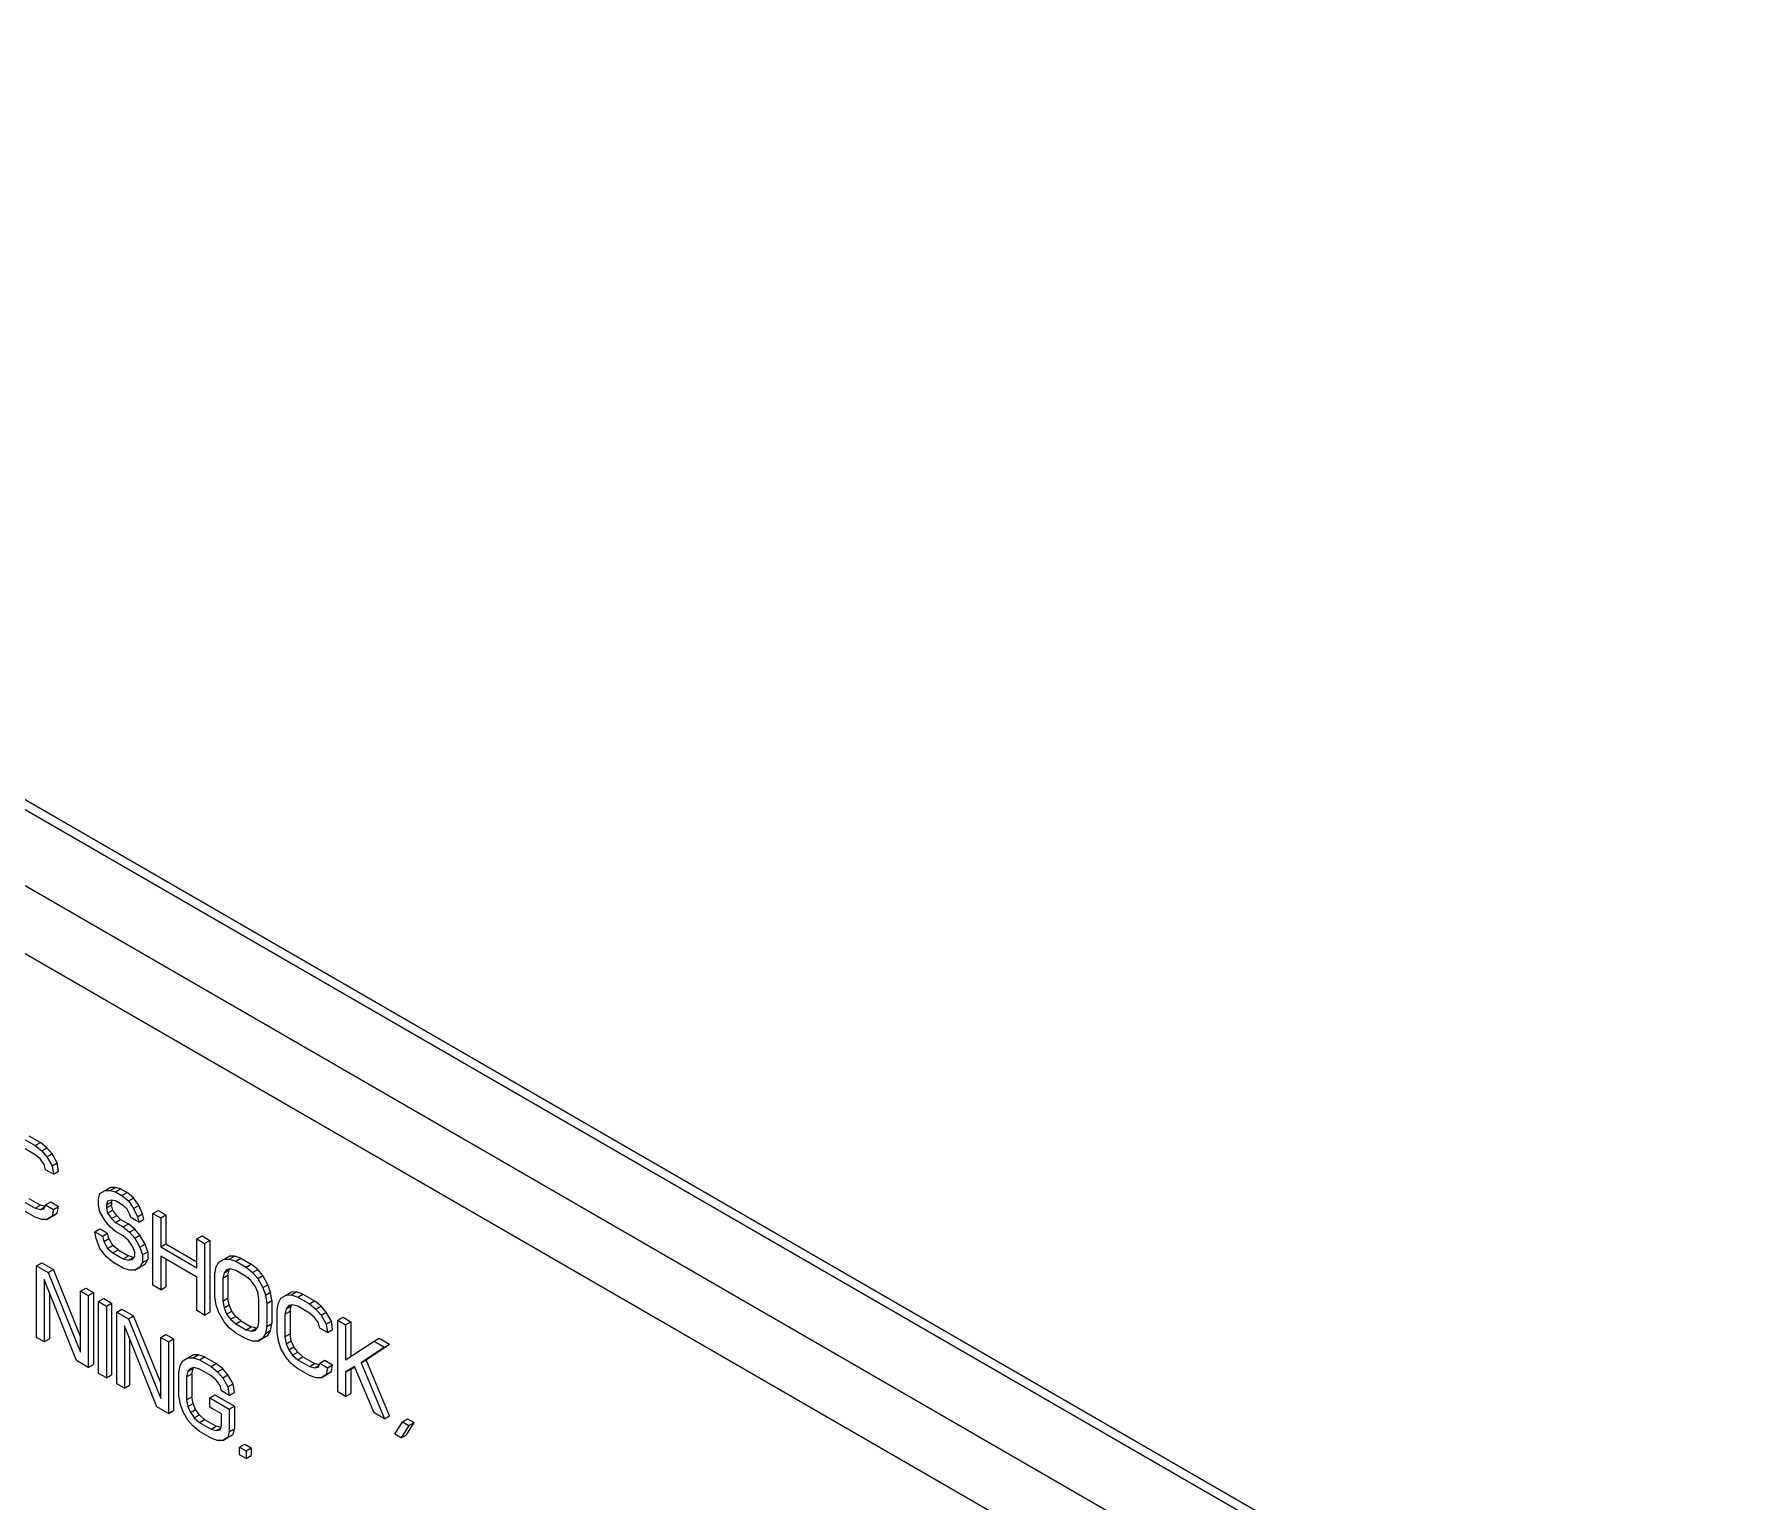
# Model space of a CAD drawing. Header units: millimetres. Extents: x 1920 to 4820, y 310 to 2320.
# Drawn here: x 4589.6 to 4647.6, y 1520 to 1570.1 of the extents above; entities that cross this region are included whole.
import ezdxf

# ---------------------------------------------------------------- set-up
doc = ezdxf.new("R2010")
doc.units = ezdxf.units.MM
doc.layers.add('core', color=7, linetype='Continuous', lineweight=20)

msp = doc.modelspace()

# ---------------------------------------------------------------- linework, layer by layer
at = {"layer": 'core'}
for p, q in [((4647.089, 1510.216), (4543.427, 1570.065)), ((4647.589, 1510.266), (4543.927, 1570.115)), ((4632.528, 1516.022), (4540.18, 1569.339)), ((4539.18, 1567.607), (4631.528, 1514.29)), ((4589.203, 1532.369), (4589.6, 1532.14)), ((4589.6, 1531.827), (4589.203, 1532.057)), ((4589.379, 1532.471), (4589.777, 1532.242)), ((4589.6, 1532.14), (4589.777, 1532.242)), ((4589.6, 1532.14), (4589.821, 1531.96)), ((4589.998, 1532.062), (4589.777, 1532.242)), ((4589.821, 1531.96), (4589.998, 1532.062)), ((4590.175, 1531.856), (4589.998, 1532.062)), ((4589.777, 1531.673), (4589.6, 1531.827)), ((4589.91, 1531.492), (4589.777, 1531.673)), ((4589.821, 1531.96), (4589.998, 1531.754)), ((4589.954, 1531.31), (4589.91, 1531.492)), ((4589.998, 1531.754), (4590.175, 1531.856)), ((4589.998, 1531.754), (4590.175, 1531.443)), ((4590.352, 1531.545), (4590.175, 1531.856)), ((4590.175, 1531.443), (4590.352, 1531.545)), ((4590.396, 1531.259), (4590.352, 1531.545)), ((4590.219, 1531.157), (4589.954, 1531.31)), ((4590.175, 1531.443), (4590.219, 1531.157)), ((4590.219, 1531.157), (4590.396, 1531.259)), ((4589.379, 1530.335), (4589.777, 1530.105)), ((4591.766, 1530.316), (4591.81, 1530.499)), ((4591.766, 1530.108), (4591.766, 1530.316)), ((4591.81, 1530.499), (4591.987, 1530.605)), ((4591.987, 1530.605), (4592.164, 1530.708)), ((4591.987, 1530.605), (4592.164, 1530.608)), ((4592.164, 1530.608), (4592.34, 1530.71)), ((4592.34, 1530.71), (4592.164, 1530.708)), ((4592.164, 1530.608), (4592.34, 1530.558)), ((4592.517, 1530.66), (4592.34, 1530.71)), ((4592.34, 1530.558), (4592.517, 1530.66)), ((4592.34, 1530.558), (4592.561, 1530.43)), ((4592.517, 1530.66), (4592.738, 1530.532)), ((4592.561, 1530.43), (4592.738, 1530.532)), ((4592.561, 1530.43), (4592.782, 1530.25)), ((4592.959, 1530.352), (4592.738, 1530.532)), ((4592.782, 1530.25), (4592.959, 1530.352)), ((4593.136, 1530.094), (4592.959, 1530.352)), ((4589.203, 1530.232), (4589.6, 1530.003)), ((4589.6, 1529.69), (4589.203, 1529.92)), ((4589.6, 1530.003), (4589.777, 1530.105)), ((4589.6, 1530.003), (4589.777, 1529.953)), ((4589.937, 1530.06), (4589.777, 1530.105)), ((4589.777, 1529.953), (4589.93, 1530.041)), ((4589.777, 1529.953), (4589.91, 1529.981)), ((4589.91, 1529.981), (4589.954, 1530.111)), ((4589.954, 1530.111), (4590.131, 1530.213)), ((4589.954, 1530.111), (4590.219, 1529.958)), ((4590.131, 1530.213), (4590.396, 1530.06)), ((4590.219, 1529.958), (4590.175, 1529.723)), ((4590.175, 1529.723), (4590.352, 1529.825)), ((4590.175, 1529.719), (4590.352, 1529.825)), ((4590.219, 1529.958), (4590.396, 1530.06)), ((4590.352, 1529.825), (4590.396, 1530.06)), ((4591.81, 1529.874), (4591.766, 1530.108)), ((4591.987, 1529.563), (4591.81, 1529.874)), ((4592.075, 1530.242), (4592.031, 1530.111)), ((4592.031, 1530.111), (4592.208, 1530.213)), ((4592.031, 1530.111), (4592.031, 1530.007)), ((4592.031, 1530.007), (4592.208, 1530.109)), ((4592.031, 1530.007), (4592.075, 1529.825)), ((4592.208, 1530.269), (4592.075, 1530.242)), ((4592.075, 1529.825), (4592.252, 1529.927)), ((4592.075, 1529.825), (4592.208, 1529.644)), ((4592.34, 1530.245), (4592.208, 1530.269)), ((4592.208, 1530.213), (4592.226, 1530.266)), ((4592.208, 1530.213), (4592.208, 1530.109)), ((4592.252, 1529.927), (4592.208, 1530.109)), ((4592.208, 1529.644), (4592.385, 1529.746)), ((4592.385, 1529.746), (4592.252, 1529.927)), ((4592.606, 1530.092), (4592.34, 1530.245)), ((4592.517, 1529.617), (4592.385, 1529.746)), ((4592.738, 1529.963), (4592.606, 1530.092)), ((4592.827, 1529.808), (4592.738, 1529.963)), ((4592.782, 1530.25), (4592.959, 1529.992)), ((4592.871, 1529.678), (4592.827, 1529.808)), ((4592.959, 1529.992), (4593.136, 1530.094)), ((4592.959, 1529.992), (4593.092, 1529.707)), ((4593.092, 1529.707), (4593.269, 1529.809)), ((4593.269, 1529.809), (4593.136, 1530.094)), ((4593.313, 1529.627), (4593.269, 1529.809)), ((4593.622, 1529.818), (4593.799, 1529.92)), ((4593.622, 1529.818), (4593.887, 1529.665)), ((4593.622, 1527.368), (4593.622, 1529.818)), ((4593.799, 1529.92), (4594.064, 1529.767)), ((4593.887, 1529.665), (4594.064, 1529.767)), ((4594.064, 1529.767), (4594.064, 1528.776)), ((4589.821, 1529.615), (4589.6, 1529.69)), ((4589.998, 1529.617), (4589.821, 1529.615)), ((4590.175, 1529.723), (4589.998, 1529.617)), ((4589.998, 1529.617), (4590.175, 1529.719)), ((4591.633, 1529.194), (4591.81, 1529.296)), ((4591.633, 1529.194), (4591.899, 1529.041)), ((4591.678, 1528.96), (4591.633, 1529.194)), ((4591.81, 1529.296), (4592.075, 1529.143)), ((4592.164, 1529.357), (4591.987, 1529.563)), ((4592.34, 1529.203), (4592.164, 1529.357)), ((4592.208, 1529.644), (4592.34, 1529.515)), ((4592.34, 1529.515), (4592.517, 1529.617)), ((4592.34, 1529.515), (4592.606, 1529.362)), ((4592.606, 1529.05), (4592.34, 1529.203)), ((4592.517, 1529.617), (4592.782, 1529.464)), ((4592.606, 1529.362), (4592.782, 1529.464)), ((4592.606, 1529.362), (4592.827, 1529.183)), ((4593.003, 1529.285), (4592.782, 1529.464)), ((4592.827, 1529.183), (4593.003, 1529.285)), ((4592.827, 1529.183), (4593.003, 1528.976)), ((4593.136, 1529.525), (4592.871, 1529.678)), ((4593.18, 1529.078), (4593.003, 1529.285)), ((4593.092, 1529.707), (4593.136, 1529.525)), ((4593.136, 1529.525), (4593.313, 1529.627)), ((4593.887, 1529.665), (4593.887, 1528.674)), ((4591.81, 1528.623), (4591.678, 1528.96)), ((4592.031, 1528.339), (4591.81, 1528.623)), ((4591.899, 1529.041), (4592.075, 1529.143)), ((4591.899, 1529.041), (4591.943, 1528.859)), ((4591.943, 1528.859), (4592.12, 1528.961)), ((4591.943, 1528.859), (4592.075, 1528.626)), ((4592.12, 1528.961), (4592.075, 1529.143)), ((4592.075, 1528.626), (4592.252, 1528.728)), ((4592.075, 1528.626), (4592.252, 1528.472)), ((4592.252, 1528.728), (4592.12, 1528.961)), ((4592.429, 1528.574), (4592.252, 1528.728)), ((4592.252, 1528.472), (4592.429, 1528.574)), ((4592.429, 1528.574), (4592.782, 1528.37)), ((4592.782, 1528.895), (4592.606, 1529.05)), ((4592.915, 1528.715), (4592.782, 1528.895)), ((4593.003, 1528.507), (4592.915, 1528.715)), ((4593.003, 1528.976), (4593.18, 1529.078)), ((4593.003, 1528.976), (4593.18, 1528.666)), ((4593.357, 1528.768), (4593.18, 1529.078)), ((4593.18, 1528.666), (4593.357, 1528.768)), ((4593.18, 1528.666), (4593.269, 1528.406)), ((4593.445, 1528.508), (4593.357, 1528.768)), ((4593.887, 1528.674), (4594.064, 1528.776)), ((4593.887, 1528.674), (4595.125, 1527.96)), ((4594.064, 1528.776), (4595.125, 1528.164)), ((4595.125, 1528.95), (4595.301, 1529.052)), ((4595.125, 1528.95), (4595.39, 1528.797)), ((4595.125, 1527.96), (4595.125, 1528.95)), ((4595.301, 1529.052), (4595.567, 1528.899)), ((4595.39, 1528.797), (4595.567, 1528.899)), ((4595.39, 1528.797), (4595.39, 1526.348)), ((4595.567, 1528.899), (4595.567, 1526.45)), ((4589.645, 1528.032), (4589.821, 1528.134)), ((4589.645, 1528.032), (4590.042, 1527.802)), ((4589.645, 1525.582), (4589.645, 1528.032)), ((4589.821, 1528.134), (4590.219, 1527.904)), ((4592.252, 1528.159), (4592.031, 1528.339)), ((4592.252, 1528.472), (4592.606, 1528.268)), ((4592.606, 1527.955), (4592.252, 1528.159)), ((4592.606, 1528.268), (4592.782, 1528.37)), ((4592.606, 1528.268), (4592.782, 1528.218)), ((4592.959, 1528.32), (4592.782, 1528.37)), ((4592.782, 1528.218), (4592.959, 1528.32)), ((4592.782, 1528.218), (4592.915, 1528.246)), ((4592.915, 1528.246), (4593.003, 1528.351)), ((4592.981, 1528.325), (4592.959, 1528.32)), ((4593.003, 1528.351), (4593.003, 1528.507)), ((4593.269, 1528.146), (4593.18, 1527.988)), ((4593.18, 1527.988), (4593.357, 1528.09)), ((4593.18, 1527.984), (4593.357, 1528.09)), ((4593.269, 1528.406), (4593.445, 1528.508)), ((4593.269, 1528.406), (4593.269, 1528.146)), ((4593.269, 1528.146), (4593.445, 1528.248)), ((4593.357, 1528.09), (4593.445, 1528.248)), ((4593.445, 1528.508), (4593.445, 1528.248)), ((4593.887, 1528.362), (4593.887, 1527.215)), ((4595.125, 1527.647), (4593.887, 1528.362)), ((4594.064, 1528.26), (4594.064, 1527.317)), ((4595.743, 1527.759), (4595.788, 1527.994)), ((4595.788, 1527.994), (4595.876, 1528.152)), ((4595.876, 1528.152), (4596.053, 1528.258)), ((4596.053, 1528.258), (4596.23, 1528.36)), ((4596.053, 1528.258), (4596.23, 1528.26)), ((4596.23, 1528.26), (4596.406, 1528.362)), ((4596.406, 1528.362), (4596.23, 1528.36)), ((4596.23, 1528.26), (4596.451, 1528.185)), ((4596.627, 1528.287), (4596.406, 1528.362)), ((4596.451, 1528.185), (4596.627, 1528.287)), ((4596.451, 1528.185), (4596.804, 1527.981)), ((4596.627, 1528.287), (4596.981, 1528.083)), ((4596.804, 1527.981), (4596.981, 1528.083)), ((4597.202, 1527.903), (4596.981, 1528.083)), ((4589.91, 1527.566), (4589.91, 1525.429)), ((4591.015, 1524.791), (4589.91, 1527.566)), ((4590.042, 1527.802), (4590.219, 1527.904)), ((4590.042, 1527.802), (4591.147, 1525.079)), ((4591.147, 1525.617), (4590.219, 1527.904)), ((4592.827, 1527.88), (4592.606, 1527.955)), ((4593.003, 1527.882), (4592.827, 1527.88)), ((4593.18, 1527.988), (4593.003, 1527.882)), ((4593.003, 1527.882), (4593.18, 1527.984)), ((4595.125, 1526.501), (4595.125, 1527.647)), ((4595.743, 1526.977), (4595.743, 1527.759)), ((4596.053, 1527.789), (4596.009, 1527.606)), ((4596.009, 1527.606), (4596.185, 1527.708)), ((4596.009, 1527.606), (4596.009, 1526.824)), ((4596.141, 1527.894), (4596.053, 1527.789)), ((4596.053, 1527.789), (4596.23, 1527.891)), ((4596.274, 1527.922), (4596.141, 1527.894)), ((4596.185, 1527.708), (4596.23, 1527.891)), ((4596.185, 1527.708), (4596.185, 1526.926)), ((4596.23, 1527.891), (4596.252, 1527.917)), ((4596.451, 1527.872), (4596.274, 1527.922)), ((4596.804, 1527.668), (4596.451, 1527.872)), ((4596.804, 1527.981), (4597.025, 1527.801)), ((4596.981, 1527.514), (4596.804, 1527.668)), ((4597.113, 1527.333), (4596.981, 1527.514)), ((4597.025, 1527.801), (4597.202, 1527.903)), ((4597.025, 1527.801), (4597.202, 1527.595)), ((4597.379, 1527.697), (4597.202, 1527.903)), ((4597.202, 1527.595), (4597.379, 1527.697)), ((4597.202, 1527.595), (4597.379, 1527.284)), ((4597.555, 1527.386), (4597.379, 1527.697)), ((4590.087, 1527.122), (4590.087, 1525.531)), ((4591.147, 1527.164), (4591.324, 1527.266)), ((4591.147, 1527.164), (4591.412, 1527.011)), ((4591.147, 1525.079), (4591.147, 1527.164)), ((4591.324, 1527.266), (4591.589, 1527.113)), ((4591.412, 1527.011), (4591.589, 1527.113)), ((4591.412, 1527.011), (4591.412, 1524.562)), ((4591.589, 1527.113), (4591.589, 1524.664)), ((4591.766, 1526.807), (4591.943, 1526.909)), ((4591.943, 1526.909), (4592.208, 1526.756)), ((4593.887, 1527.215), (4593.622, 1527.368)), ((4593.887, 1527.215), (4594.064, 1527.317)), ((4595.788, 1526.691), (4595.743, 1526.977)), ((4596.009, 1526.824), (4596.185, 1526.926)), ((4596.23, 1526.692), (4596.185, 1526.926)), ((4597.202, 1527.126), (4597.113, 1527.333)), ((4597.246, 1526.892), (4597.202, 1527.126)), ((4597.246, 1526.11), (4597.246, 1526.892)), ((4597.379, 1527.284), (4597.555, 1527.386)), ((4597.379, 1527.284), (4597.467, 1527.025)), ((4597.467, 1527.025), (4597.644, 1527.127)), ((4597.467, 1527.025), (4597.511, 1526.738)), ((4597.511, 1526.738), (4597.688, 1526.841)), ((4597.644, 1527.127), (4597.555, 1527.386)), ((4597.688, 1526.841), (4597.644, 1527.127)), ((4597.688, 1526.841), (4597.688, 1526.059)), ((4597.909, 1526.769), (4597.997, 1526.927)), ((4597.997, 1526.927), (4598.174, 1527.033)), ((4598.174, 1527.033), (4598.351, 1527.135)), ((4598.174, 1527.033), (4598.351, 1527.035)), ((4598.351, 1527.035), (4598.528, 1527.138)), ((4598.528, 1527.138), (4598.351, 1527.135)), ((4598.351, 1527.035), (4598.572, 1526.96)), ((4598.749, 1527.062), (4598.528, 1527.138)), ((4598.572, 1526.96), (4598.749, 1527.062)), ((4598.572, 1526.96), (4598.97, 1526.73)), ((4598.749, 1527.062), (4599.146, 1526.832)), ((4598.97, 1526.73), (4599.146, 1526.832)), ((4599.367, 1526.653), (4599.146, 1526.832)), ((4591.766, 1526.807), (4592.031, 1526.654)), ((4591.766, 1524.357), (4591.766, 1526.807)), ((4592.031, 1526.654), (4592.208, 1526.756)), ((4592.031, 1526.654), (4592.031, 1524.204)), ((4592.208, 1526.756), (4592.208, 1524.306)), ((4592.385, 1526.45), (4592.561, 1526.552)), ((4592.385, 1526.45), (4592.782, 1526.22)), ((4592.385, 1524), (4592.385, 1526.45)), ((4592.561, 1526.552), (4592.959, 1526.322)), ((4592.782, 1526.22), (4592.959, 1526.322)), ((4593.887, 1524.035), (4592.959, 1526.322)), ((4595.39, 1526.348), (4595.125, 1526.501)), ((4595.39, 1526.348), (4595.567, 1526.45)), ((4595.876, 1526.432), (4595.788, 1526.691)), ((4596.053, 1526.121), (4595.876, 1526.432)), ((4596.009, 1526.824), (4596.053, 1526.59)), ((4596.053, 1526.59), (4596.23, 1526.692)), ((4596.053, 1526.59), (4596.141, 1526.383)), ((4596.141, 1526.383), (4596.318, 1526.485)), ((4596.141, 1526.383), (4596.274, 1526.202)), ((4596.318, 1526.485), (4596.23, 1526.692)), ((4596.274, 1526.202), (4596.451, 1526.304)), ((4596.451, 1526.304), (4596.318, 1526.485)), ((4596.627, 1526.15), (4596.451, 1526.304)), ((4597.511, 1526.738), (4597.511, 1525.957)), ((4597.865, 1526.534), (4597.909, 1526.769)), ((4597.865, 1525.753), (4597.865, 1526.534)), ((4598.174, 1526.564), (4598.13, 1526.381)), ((4598.13, 1526.381), (4598.307, 1526.483)), ((4598.13, 1526.381), (4598.13, 1525.6)), ((4598.262, 1526.67), (4598.174, 1526.564)), ((4598.174, 1526.564), (4598.351, 1526.666)), ((4598.395, 1526.697), (4598.262, 1526.67)), ((4598.307, 1526.483), (4598.351, 1526.666)), ((4598.307, 1526.483), (4598.307, 1525.702)), ((4598.351, 1526.666), (4598.373, 1526.693)), ((4598.572, 1526.647), (4598.395, 1526.697)), ((4598.97, 1526.418), (4598.572, 1526.647)), ((4598.97, 1526.73), (4599.191, 1526.551)), ((4599.146, 1526.263), (4598.97, 1526.418)), ((4599.279, 1526.083), (4599.146, 1526.263)), ((4599.191, 1526.551), (4599.367, 1526.653)), ((4599.191, 1526.551), (4599.367, 1526.344)), ((4599.544, 1526.446), (4599.367, 1526.653)), ((4599.367, 1526.344), (4599.544, 1526.446)), ((4599.367, 1526.344), (4599.544, 1526.034)), ((4599.721, 1526.136), (4599.544, 1526.446)), ((4599.942, 1526.169), (4600.119, 1526.271)), ((4600.119, 1526.271), (4600.384, 1526.118)), ((4592.65, 1525.984), (4592.65, 1523.847)), ((4593.755, 1523.209), (4592.65, 1525.984)), ((4592.782, 1526.22), (4593.887, 1523.497)), ((4593.887, 1525.582), (4594.064, 1525.684)), ((4594.064, 1525.684), (4594.329, 1525.531)), ((4596.23, 1525.915), (4596.053, 1526.121)), ((4596.451, 1525.735), (4596.23, 1525.915)), ((4596.274, 1526.202), (4596.451, 1526.048)), ((4596.451, 1526.048), (4596.627, 1526.15)), ((4596.451, 1526.048), (4596.804, 1525.844)), ((4596.804, 1525.531), (4596.451, 1525.735)), ((4596.627, 1526.15), (4596.981, 1525.946)), ((4596.804, 1525.844), (4596.981, 1525.946)), ((4596.804, 1525.844), (4596.981, 1525.794)), ((4597.158, 1525.896), (4596.981, 1525.946)), ((4596.981, 1525.794), (4597.158, 1525.896)), ((4596.981, 1525.794), (4597.113, 1525.822)), ((4597.113, 1525.822), (4597.202, 1525.927)), ((4597.18, 1525.901), (4597.158, 1525.896)), ((4597.202, 1525.927), (4597.246, 1526.11)), ((4597.467, 1525.722), (4597.379, 1525.564)), ((4597.511, 1525.957), (4597.467, 1525.722)), ((4597.467, 1525.722), (4597.644, 1525.824)), ((4597.511, 1525.957), (4597.688, 1526.059)), ((4597.555, 1525.666), (4597.644, 1525.824)), ((4597.644, 1525.824), (4597.688, 1526.059)), ((4597.909, 1525.467), (4597.865, 1525.753)), ((4598.13, 1525.6), (4598.307, 1525.702)), ((4598.351, 1525.468), (4598.307, 1525.702)), ((4599.323, 1525.901), (4599.279, 1526.083)), ((4599.588, 1525.748), (4599.323, 1525.901)), ((4599.544, 1526.034), (4599.721, 1526.136)), ((4599.544, 1526.034), (4599.588, 1525.748)), ((4599.588, 1525.748), (4599.765, 1525.85)), ((4599.765, 1525.85), (4599.721, 1526.136)), ((4599.942, 1526.169), (4600.207, 1526.016)), ((4599.942, 1523.72), (4599.942, 1526.169)), ((4600.207, 1526.016), (4600.384, 1526.118)), ((4600.207, 1526.016), (4600.207, 1524.817)), ((4600.384, 1526.118), (4600.384, 1524.933)), ((4589.91, 1525.429), (4589.645, 1525.582)), ((4589.91, 1525.429), (4590.087, 1525.531)), ((4592.827, 1525.54), (4592.827, 1523.949)), ((4593.887, 1523.497), (4593.887, 1525.582)), ((4593.887, 1525.582), (4594.152, 1525.429)), ((4594.152, 1525.429), (4594.329, 1525.531)), ((4594.152, 1525.429), (4594.152, 1522.98)), ((4594.329, 1525.531), (4594.329, 1523.082)), ((4597.025, 1525.456), (4596.804, 1525.531)), ((4597.202, 1525.458), (4597.025, 1525.456)), ((4597.379, 1525.564), (4597.202, 1525.458)), ((4597.202, 1525.458), (4597.379, 1525.56)), ((4597.379, 1525.564), (4597.555, 1525.666)), ((4597.379, 1525.56), (4597.555, 1525.666)), ((4597.997, 1525.207), (4597.909, 1525.467)), ((4598.174, 1524.896), (4597.997, 1525.207)), ((4598.13, 1525.6), (4598.174, 1525.366)), ((4598.174, 1525.366), (4598.351, 1525.468)), ((4598.174, 1525.366), (4598.262, 1525.158)), ((4598.262, 1525.158), (4598.439, 1525.26)), ((4598.262, 1525.158), (4598.395, 1524.977)), ((4598.439, 1525.26), (4598.351, 1525.468)), ((4598.572, 1525.079), (4598.439, 1525.26)), ((4600.207, 1524.817), (4601.179, 1525.455)), ((4601.533, 1525.25), (4600.737, 1524.72)), ((4600.914, 1524.822), (4601.71, 1525.353)), ((4601.179, 1525.455), (4601.356, 1525.557)), ((4601.179, 1525.455), (4601.533, 1525.25)), ((4601.356, 1525.557), (4601.71, 1525.353)), ((4601.533, 1525.25), (4601.71, 1525.353)), ((4591.412, 1524.562), (4591.015, 1524.791)), ((4591.412, 1524.562), (4591.589, 1524.664)), ((4594.506, 1524.391), (4594.55, 1524.626)), ((4594.55, 1524.626), (4594.639, 1524.784)), ((4594.639, 1524.784), (4594.815, 1524.89)), ((4594.815, 1524.89), (4594.992, 1524.992)), ((4594.815, 1524.89), (4594.992, 1524.892)), ((4594.904, 1524.526), (4594.815, 1524.421)), ((4594.815, 1524.421), (4594.992, 1524.523)), ((4595.036, 1524.554), (4594.904, 1524.526)), ((4594.948, 1524.34), (4594.992, 1524.523)), ((4594.992, 1524.892), (4595.169, 1524.994)), ((4595.169, 1524.994), (4594.992, 1524.992)), ((4594.992, 1524.892), (4595.213, 1524.817)), ((4594.992, 1524.523), (4595.014, 1524.549)), ((4595.213, 1524.504), (4595.036, 1524.554)), ((4595.39, 1524.919), (4595.169, 1524.994)), ((4595.213, 1524.817), (4595.39, 1524.919)), ((4595.213, 1524.817), (4595.611, 1524.587)), ((4595.39, 1524.919), (4595.788, 1524.689)), ((4595.611, 1524.587), (4595.788, 1524.689)), ((4595.611, 1524.587), (4595.832, 1524.407)), ((4596.009, 1524.509), (4595.788, 1524.689)), ((4595.832, 1524.407), (4596.009, 1524.509)), ((4596.185, 1524.303), (4596.009, 1524.509)), ((4598.351, 1524.69), (4598.174, 1524.896)), ((4598.572, 1524.511), (4598.351, 1524.69)), ((4598.395, 1524.977), (4598.572, 1525.079)), ((4598.395, 1524.977), (4598.572, 1524.823)), ((4598.749, 1524.925), (4598.572, 1525.079)), ((4598.572, 1524.823), (4598.749, 1524.925)), ((4598.572, 1524.823), (4598.97, 1524.594)), ((4598.97, 1524.281), (4598.572, 1524.511)), ((4598.749, 1524.925), (4599.146, 1524.696)), ((4598.97, 1524.594), (4599.146, 1524.696)), ((4598.97, 1524.594), (4599.146, 1524.544)), ((4599.306, 1524.651), (4599.146, 1524.696)), ((4599.146, 1524.544), (4599.299, 1524.632)), ((4599.146, 1524.544), (4599.279, 1524.571)), ((4599.279, 1524.571), (4599.323, 1524.702)), ((4599.323, 1524.702), (4599.5, 1524.804)), ((4599.323, 1524.702), (4599.588, 1524.549)), ((4599.5, 1524.804), (4599.765, 1524.651)), ((4599.588, 1524.549), (4599.544, 1524.314)), ((4599.588, 1524.549), (4599.765, 1524.651)), ((4599.721, 1524.416), (4599.765, 1524.651)), ((4600.516, 1524.587), (4600.207, 1524.4)), ((4600.384, 1524.502), (4600.518, 1524.583)), ((4601.179, 1523.005), (4600.516, 1524.587)), ((4600.737, 1524.72), (4600.914, 1524.822)), ((4600.737, 1524.72), (4601.533, 1522.801)), ((4601.71, 1522.903), (4600.914, 1524.822)), ((4592.031, 1524.204), (4591.766, 1524.357)), ((4592.031, 1524.204), (4592.208, 1524.306)), ((4592.65, 1523.847), (4592.385, 1524)), ((4592.65, 1523.847), (4592.827, 1523.949)), ((4594.506, 1523.609), (4594.506, 1524.391)), ((4594.815, 1524.421), (4594.771, 1524.238)), ((4594.771, 1524.238), (4594.948, 1524.34)), ((4594.771, 1524.238), (4594.771, 1523.456)), ((4594.948, 1524.34), (4594.948, 1523.558)), ((4595.611, 1524.274), (4595.213, 1524.504)), ((4595.788, 1524.12), (4595.611, 1524.274)), ((4595.92, 1523.939), (4595.788, 1524.12)), ((4595.832, 1524.407), (4596.009, 1524.201)), ((4595.964, 1523.758), (4595.92, 1523.939)), ((4596.009, 1524.201), (4596.185, 1524.303)), ((4596.009, 1524.201), (4596.185, 1523.891)), ((4596.362, 1523.993), (4596.185, 1524.303)), ((4596.185, 1523.891), (4596.362, 1523.993)), ((4596.406, 1523.706), (4596.362, 1523.993)), ((4599.191, 1524.205), (4598.97, 1524.281)), ((4599.367, 1524.208), (4599.191, 1524.205)), ((4599.544, 1524.314), (4599.367, 1524.208)), ((4599.367, 1524.208), (4599.544, 1524.31)), ((4599.544, 1524.314), (4599.721, 1524.416)), ((4599.544, 1524.31), (4599.721, 1524.416)), ((4600.207, 1524.4), (4600.384, 1524.502)), ((4600.207, 1524.4), (4600.207, 1523.566)), ((4600.384, 1524.502), (4600.384, 1523.668)), ((4594.55, 1523.323), (4594.506, 1523.609)), ((4594.771, 1523.456), (4594.948, 1523.558)), ((4594.771, 1523.456), (4594.815, 1523.222)), ((4594.992, 1523.324), (4594.948, 1523.558)), ((4595.567, 1523.518), (4595.743, 1523.62)), ((4595.567, 1523.518), (4596.23, 1523.135)), ((4595.567, 1523.205), (4595.567, 1523.518)), ((4595.743, 1523.62), (4596.406, 1523.237)), ((4596.23, 1523.604), (4595.964, 1523.758)), ((4596.185, 1523.891), (4596.23, 1523.604)), ((4596.23, 1523.604), (4596.406, 1523.706)), ((4600.207, 1523.566), (4599.942, 1523.72)), ((4600.207, 1523.566), (4600.384, 1523.668)), ((4594.152, 1522.98), (4593.755, 1523.209)), ((4594.152, 1522.98), (4594.329, 1523.082)), ((4594.639, 1523.064), (4594.55, 1523.323)), ((4594.815, 1522.753), (4594.639, 1523.064)), ((4594.815, 1523.222), (4594.992, 1523.324)), ((4594.815, 1523.222), (4594.904, 1523.015)), ((4594.904, 1523.015), (4595.081, 1523.117)), ((4594.904, 1523.015), (4595.036, 1522.834)), ((4595.081, 1523.117), (4594.992, 1523.324)), ((4595.036, 1522.834), (4595.213, 1522.936)), ((4595.036, 1522.834), (4595.213, 1522.68)), ((4595.213, 1522.936), (4595.081, 1523.117)), ((4595.39, 1522.782), (4595.213, 1522.936)), ((4595.213, 1522.68), (4595.39, 1522.782)), ((4595.39, 1522.782), (4595.788, 1522.552)), ((4595.964, 1522.976), (4595.567, 1523.205)), ((4595.964, 1522.559), (4595.964, 1522.976)), ((4596.23, 1523.135), (4596.406, 1523.237)), ((4596.23, 1523.135), (4596.23, 1522.354)), ((4596.406, 1523.237), (4596.406, 1522.456)), ((4601.533, 1522.801), (4601.179, 1523.005)), ((4601.533, 1522.801), (4601.71, 1522.903)), ((4602.152, 1522.704), (4602.328, 1522.806)), ((4602.328, 1522.806), (4602.549, 1522.679)), ((4594.992, 1522.547), (4594.815, 1522.753)), ((4595.213, 1522.367), (4594.992, 1522.547)), ((4595.213, 1522.68), (4595.611, 1522.45)), ((4595.611, 1522.138), (4595.213, 1522.367)), ((4595.611, 1522.45), (4595.788, 1522.552)), ((4595.611, 1522.45), (4595.788, 1522.4)), ((4595.947, 1522.507), (4595.788, 1522.552)), ((4595.788, 1522.4), (4595.941, 1522.489)), ((4595.788, 1522.4), (4595.92, 1522.428)), ((4595.92, 1522.428), (4595.964, 1522.559)), ((4596.23, 1522.354), (4596.185, 1522.171)), ((4596.185, 1522.171), (4596.362, 1522.273)), ((4596.185, 1522.166), (4596.362, 1522.273)), ((4596.23, 1522.354), (4596.406, 1522.456)), ((4596.362, 1522.273), (4596.406, 1522.456)), ((4601.886, 1522.284), (4602.152, 1522.704)), ((4602.107, 1522.157), (4601.886, 1522.284)), ((4602.373, 1522.577), (4602.107, 1522.157)), ((4602.107, 1522.157), (4602.284, 1522.259)), ((4602.152, 1522.704), (4602.373, 1522.577)), ((4602.284, 1522.259), (4602.549, 1522.679)), ((4602.373, 1522.577), (4602.549, 1522.679)), ((4595.832, 1522.062), (4595.611, 1522.138)), ((4596.009, 1522.064), (4595.832, 1522.062)), ((4596.185, 1522.171), (4596.009, 1522.064)), ((4596.009, 1522.064), (4596.185, 1522.166)), ((4596.583, 1521.837), (4596.76, 1521.939)), ((4596.583, 1521.837), (4596.804, 1521.709)), ((4596.583, 1521.576), (4596.583, 1521.837)), ((4596.76, 1521.939), (4596.981, 1521.811)), ((4596.804, 1521.709), (4596.981, 1521.811)), ((4596.804, 1521.709), (4596.804, 1521.449)), ((4596.981, 1521.811), (4596.981, 1521.551)), ((4596.804, 1521.449), (4596.583, 1521.576)), ((4596.804, 1521.449), (4596.981, 1521.551))]:
    msp.add_line(p, q, dxfattribs=at)

doc.saveas('drawing.dxf')
